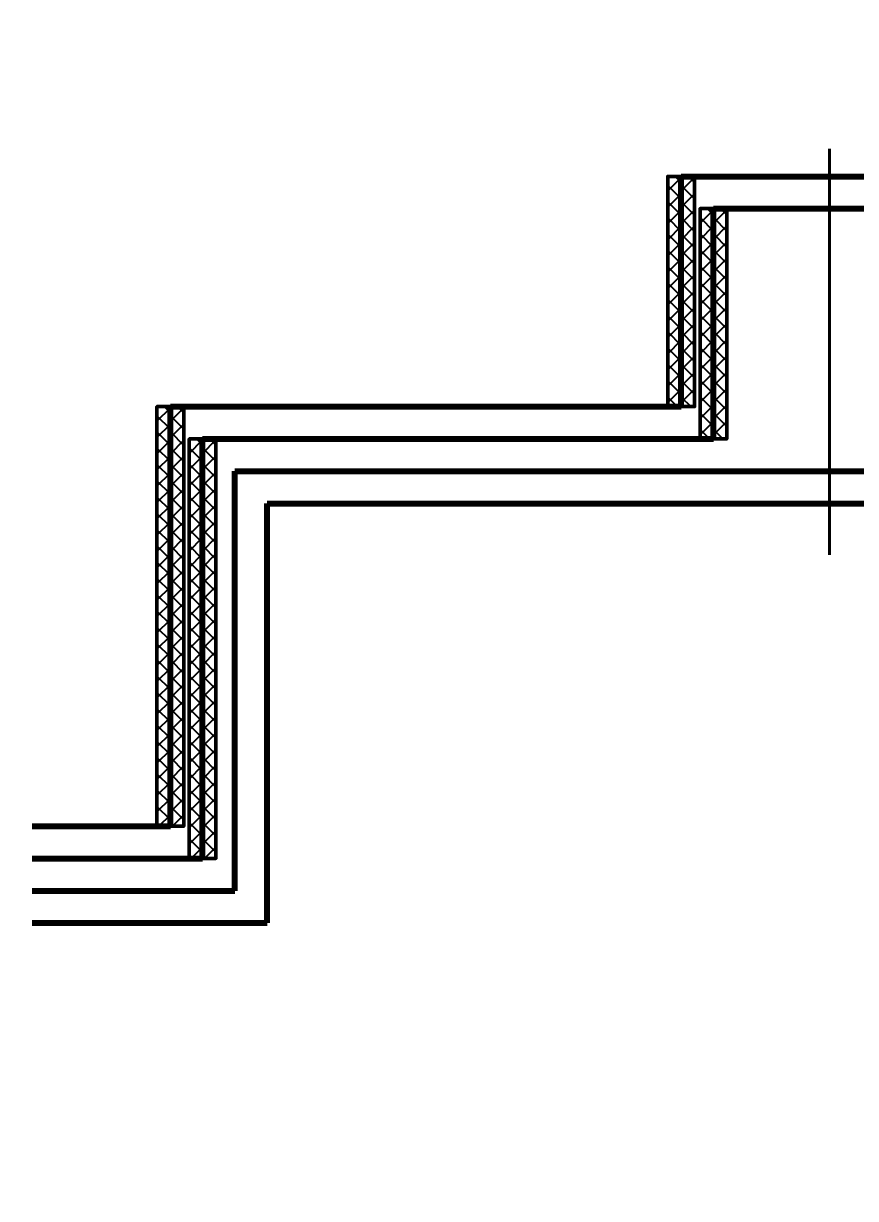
# Model space of a CAD drawing. Header units: millimetres. Extents: x 1990 to 7549, y 397 to 3825.
# Drawn here: x 4158.8 to 4262, y 2138.9 to 2284.7 of the extents above; entities that cross this region are included whole.
import ezdxf

# ---------------------------------------------------------------- set-up
doc = ezdxf.new("R2010")
doc.units = ezdxf.units.MM
doc.layers.add('3 Оъекты сущ.', color=7, linetype='Continuous', lineweight=30)
doc.layers.add('Объекты проект.', color=1, linetype='Continuous', lineweight=80)

msp = doc.modelspace()

# ---------------------------------------------------------------- hatches: boundary and pattern name
h = msp.add_hatch()
h.set_pattern_fill('ANSI37', color=256, scale=0.45)
h.set_pattern_definition([(45, (1930.5933, 212.3814), (-1.0102788, 1.0102788), []), (135, (1930.5933, 212.3814), (-1.0102788, -1.0102788), [])])
h.paths.add_polyline_path([(4240.406, 2265.717), (4238.745, 2265.717), (4238.745, 2237.145), (4240.406, 2237.145)])
h = msp.add_hatch()
h.set_pattern_fill('ANSI37', color=256, scale=0.45)
h.set_pattern_definition([(45, (1932.2542, 212.3814), (-1.0102788, 1.0102788), []), (135, (1932.2542, 212.3814), (-1.0102788, -1.0102788), [])])
h.paths.add_polyline_path([(4242.067, 2265.717), (4240.406, 2265.717), (4240.406, 2237.145), (4242.067, 2237.145)])
h = msp.add_hatch()
h.set_pattern_fill('ANSI37', color=256, scale=0.45)
h.set_pattern_definition([(45, (1934.5933, 208.3814), (-1.0102788, 1.0102788), []), (135, (1934.5933, 208.3814), (-1.0102788, -1.0102788), [])])
h.paths.add_polyline_path([(4244.406, 2261.717), (4242.745, 2261.717), (4242.745, 2233.145), (4244.406, 2233.145)])
h = msp.add_hatch()
h.set_pattern_fill('ANSI37', color=256, scale=0.45)
h.set_pattern_definition([(45, (1936.2542, 208.3814), (-1.0102788, 1.0102788), []), (135, (1936.2542, 208.3814), (-1.0102788, -1.0102788), [])])
h.paths.add_polyline_path([(4246.067, 2261.717), (4244.406, 2261.717), (4244.406, 2233.145), (4246.067, 2233.145)])
h = msp.add_hatch()
h.set_pattern_fill('ANSI37', color=256, scale=0.45)
h.set_pattern_definition([(45, (1867.236, 183.8099), (-1.0102788, 1.0102788), []), (135, (1867.236, 183.8099), (-1.0102788, -1.0102788), [])])
h.paths.add_polyline_path([(4177.049, 2237.145), (4175.388, 2237.145), (4175.388, 2185.087), (4177.049, 2185.087)])
h = msp.add_hatch()
h.set_pattern_fill('ANSI37', color=256, scale=0.45)
h.set_pattern_definition([(45, (1868.8968, 183.8099), (-1.0102788, 1.0102788), []), (135, (1868.8968, 183.8099), (-1.0102788, -1.0102788), [])])
h.paths.add_polyline_path([(4178.71, 2237.145), (4177.049, 2237.145), (4177.049, 2185.087), (4178.71, 2185.087)])
h = msp.add_hatch()
h.set_pattern_fill('ANSI37', color=256, scale=0.45)
h.set_pattern_definition([(45, (1871.236, 179.8099), (-1.0102788, 1.0102788), []), (135, (1871.236, 179.8099), (-1.0102788, -1.0102788), [])])
h.paths.add_polyline_path([(4181.049, 2233.145), (4179.388, 2233.145), (4179.388, 2181.087), (4181.049, 2181.087)])
h = msp.add_hatch()
h.set_pattern_fill('ANSI37', color=256, scale=0.45)
h.set_pattern_definition([(45, (1872.8968, 179.8099), (-1.0102788, 1.0102788), []), (135, (1872.8968, 179.8099), (-1.0102788, -1.0102788), [])])
h.paths.add_polyline_path([(4182.71, 2233.145), (4181.049, 2233.145), (4181.049, 2181.087), (4182.71, 2181.087)])

# ---------------------------------------------------------------- linework, layer by layer
at = {"lineweight": 50}
for points in [[(4240.406, 2265.717), (4238.745, 2265.717), (4238.745, 2237.145), (4240.406, 2237.145)], [(4242.067, 2265.717), (4240.406, 2265.717), (4240.406, 2237.145), (4242.067, 2237.145)], [(4244.406, 2261.717), (4242.745, 2261.717), (4242.745, 2233.145), (4244.406, 2233.145)], [(4246.067, 2261.717), (4244.406, 2261.717), (4244.406, 2233.145), (4246.067, 2233.145)], [(4177.049, 2237.145), (4175.388, 2237.145), (4175.388, 2185.087), (4177.049, 2185.087)], [(4178.71, 2237.145), (4177.049, 2237.145), (4177.049, 2185.087), (4178.71, 2185.087)], [(4181.049, 2233.145), (4179.388, 2233.145), (4179.388, 2181.087), (4181.049, 2181.087)], [(4182.71, 2233.145), (4181.049, 2233.145), (4181.049, 2181.087), (4182.71, 2181.087)]]:
    msp.add_lwpolyline(points, close=True, dxfattribs=at)
at = {"layer": '3 Оъекты сущ.', "lineweight": 40, "ltscale": 50}
msp.add_line((4258.82, 2269.152), (4258.82, 2218.77), dxfattribs=at)
at = {"layer": 'Объекты проект.', "color": 1}
for p, q in [((4240.406, 2237.145), (4240.406, 2265.717)), ((4240.406, 2265.717), (4277.235, 2265.717)), ((4177.049, 2185.087), (4177.049, 2237.145)), ((4177.049, 2237.145), (4240.406, 2237.145)), ((4159.906, 2185.082), (4177.049, 2185.082))]:
    msp.add_line(p, q, dxfattribs=at)
at = {"layer": 'Объекты проект.', "color": 5}
for p, q in [((4244.406, 2233.145), (4244.406, 2261.717)), ((4244.406, 2261.717), (4273.235, 2261.717)), ((4181.049, 2181.087), (4181.049, 2233.145)), ((4181.049, 2233.145), (4244.406, 2233.145)), ((4159.906, 2181.083), (4181.049, 2181.082))]:
    msp.add_line(p, q, dxfattribs=at)
at = {"layer": 'Объекты проект.', "color": 4}
for p, q in [((4185.049, 2177.087), (4185.049, 2229.145)), ((4185.049, 2229.145), (4248.406, 2229.145)), ((4248.406, 2229.145), (4269.235, 2229.145)), ((4159.906, 2177.082), (4185.049, 2177.082))]:
    msp.add_line(p, q, dxfattribs=at)
at = {"layer": 'Объекты проект.', "color": 6}
for p, q in [((4189.049, 2173.087), (4189.049, 2225.145)), ((4189.049, 2225.145), (4265.235, 2225.145)), ((4159.906, 2173.084), (4189.049, 2173.087))]:
    msp.add_line(p, q, dxfattribs=at)

doc.saveas('drawing.dxf')
